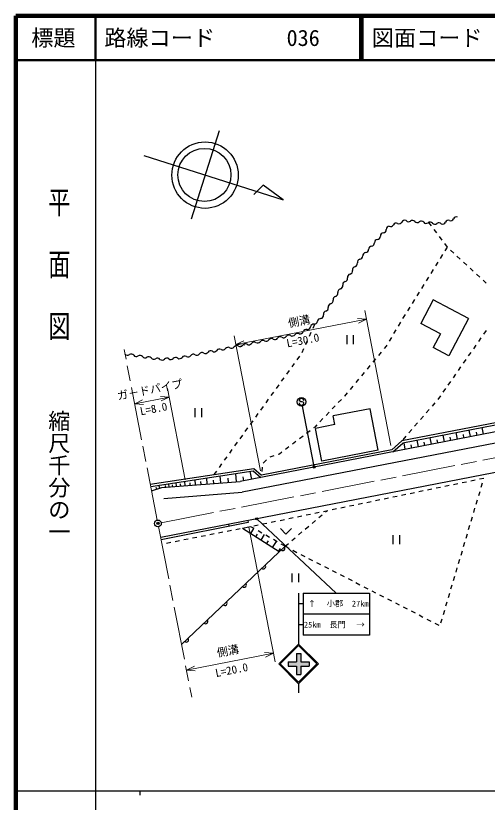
# Model space of a CAD drawing. Units: millimetres, scale not verified. Extents: x 40000 to 680000, y 20000 to 380000.
# Drawn here: x 40000 to 146443, y 202409 to 380000 of the extents above; entities that cross this region are included whole.
import ezdxf
from ezdxf.enums import TextEntityAlignment as Align

# ---------------------------------------------------------------- set-up
doc = ezdxf.new("R2010")
doc.units = ezdxf.units.MM
doc.header["$LTSCALE"] = 1000
doc.header["$PDMODE"] = 32
doc.header["$PDSIZE"] = 500
doc.linetypes.add('CHAIN', pattern=[18.5, 12, -1.5, 3.5, -1.5])
for name, color, linetype, lineweight in [('S-BGD', 7, 'Continuous', 25), ('S-BMK', 2, 'CHAIN', 13), ('S-BMK-SRVR', 3, 'Continuous', 25), ('S-STR-HTXT', 7, 'Continuous', 13), ('S-STR-STRC', 7, 'Continuous', 25), ('S-TTL', 2, 'Continuous', 140), ('S-TTL-BAND', 7, 'Continuous', 25), ('S-TTL-LINE', 7, 'Continuous', 50)]:
    doc.layers.add(name, color=color, linetype=linetype, lineweight=lineweight)
doc.layers.add('S-TTL-TXT', color=7, linetype='Continuous')
doc.styles.add('@ＭＳ ゴシック', font='')
doc.styles.add('ＭＳ ゴシック', font='')
doc.styles.get('@ＭＳ ゴシック').set_extended_font_data('@MS Gothic')
doc.styles.get('ＭＳ ゴシック').set_extended_font_data('MS Gothic')

msp = doc.modelspace()

# ---------------------------------------------------------------- hatches: boundary and pattern name
at = {"layer": 'S-STR-STRC'}
msp.add_hatch(color=256, dxfattribs=at).paths.add_polyline_path([(101497, 234143), (103357, 234143), (103358, 236003), (104358, 236003), (104357, 234143), (106217, 234143), (106217, 233143), (104357, 233143), (104357, 231283), (103357, 231283), (103357, 233143), (101497, 233143)])

# ---------------------------------------------------------------- linework, layer by layer
at = {"layer": 'S-BGD'}
for p, q in [((133199, 333347), (133802, 332549)), ((134405, 331752), (135009, 330954)), ((135612, 330156), (136215, 329359)), ((136818, 328561), (137421, 327763)), ((137421, 327763), (136891, 326916)), ((138132, 327064), (138869, 326387)), ((136360, 326068), (135830, 325220)), ((139605, 325710), (140341, 325034)), ((135299, 324373), (134769, 323525)), ((141077, 324357), (141813, 323680)), ((134239, 322677), (133708, 321829)), ((142549, 323003), (143286, 322326)), ((144022, 321650), (144758, 320973)), ((133178, 320982), (132647, 320134)), ((145494, 320296), (146230, 319619)), ((132117, 319286), (131586, 318439)), ((131056, 317591), (130525, 316743)), ((129995, 315895), (129465, 315048)), ((134235, 315818), (131451, 310503)), ((142207, 311642), (134235, 315818)), ((128934, 314200), (128404, 313352)), ((126832, 310797), (126322, 309937)), ((127873, 312505), (127343, 311657)), ((142207, 311642), (137799, 303227)), ((107132, 309439), (107546, 310350)), ((125812, 309077), (125301, 308217)), ((135880, 308183), (131451, 310503)), ((106306, 307618), (106719, 308528)), ((114706, 307875), (114706, 305875)), ((116206, 307875), (116206, 305875)), ((124791, 307357), (124281, 306497)), ((135880, 308183), (134256, 305083)), ((145022, 307273), (144449, 306453)), ((146166, 308907), (145595, 308092)), ((146170, 308910), (146166, 308907)), ((105480, 305797), (105893, 306707)), ((123770, 305637), (123615, 305376)), ((143876, 305634), (143302, 304815)), ((104653, 303975), (105067, 304886)), ((122529, 304073), (121888, 303305)), ((123615, 305376), (123169, 304841)), ((137799, 303227), (134256, 305083)), ((142729, 303995), (142156, 303176)), ((103538, 302322), (104124, 303132)), ((121247, 302538), (120607, 301770)), ((141583, 302356), (141009, 301537)), ((102366, 300701), (102952, 301511)), ((119966, 301002), (119325, 300234)), ((140436, 300718), (139863, 299898)), ((101194, 299080), (101780, 299891)), ((118685, 299466), (118044, 298698)), ((139290, 299079), (138716, 298260)), ((98851, 295838), (99437, 296649)), ((100023, 297459), (100608, 298270)), ((117404, 297931), (116763, 297163)), ((138143, 297440), (137570, 296621)), ((97679, 294218), (98265, 295028)), ((114841, 294859), (114236, 294134)), ((116122, 296395), (115482, 295627)), ((136997, 295801), (136423, 294982)), ((96508, 292597), (97093, 293407)), ((113505, 293372), (112813, 292651)), ((114236, 294134), (114197, 294094)), ((174672, 293228), (127160, 283986)), ((135850, 294163), (135277, 293343)), ((80456, 291397), (80456, 289397)), ((81956, 291397), (81956, 289397)), ((175053, 291265), (90636, 274843)), ((95336, 290976), (95922, 291786)), ((112120, 291929), (111428, 291208)), ((120030, 291258), (111686, 289635)), ((121844, 281933), (120030, 291258)), ((174767, 292737), (127387, 283520)), ((134637, 292576), (133981, 291821)), ((94164, 289355), (94750, 290166)), ((110736, 290486), (110043, 289765)), ((112068, 287671), (111686, 289635)), ((132011, 289559), (131355, 288804)), ((133324, 291067), (132668, 290313)), ((175531, 288811), (91113, 272389)), ((92992, 287734), (93578, 288545)), ((109351, 289043), (108659, 288321)), ((130698, 288050), (130042, 287296)), ((91821, 286114), (92407, 286924)), ((106443, 286312), (105648, 285705)), ((107518, 287132), (107238, 286919)), ((107966, 287600), (107518, 287132)), ((112068, 287671), (107651, 286812)), ((109083, 279450), (107651, 286812)), ((129385, 286541), (128728, 285787)), ((142657, 284963), (142371, 286434)), ((144128, 285249), (143985, 285984)), ((145599, 285535), (145313, 287006)), ((90649, 284493), (91235, 285303)), ((104853, 285098), (104058, 284492)), ((128072, 285033), (127415, 284279)), ((133828, 283245), (133541, 284717)), ((135299, 283531), (135156, 284267)), ((136771, 283818), (136485, 285289)), ((138243, 284104), (138100, 284840)), ((139714, 284390), (139428, 285862)), ((141186, 284676), (141043, 285412)), ((176772, 282430), (72723, 262190)), ((89477, 282872), (90063, 283682)), ((101674, 282671), (100879, 282064)), ((103264, 283885), (102469, 283278)), ((124896, 282017), (127160, 283986)), ((125123, 281552), (127387, 283520)), ((127939, 282100), (127652, 283572)), ((129411, 282386), (129268, 283122)), ((130883, 282672), (130597, 284144)), ((132356, 282959), (132212, 283695)), ((88306, 281251), (88891, 282061)), ((124896, 282017), (95448, 276289)), ((98287, 280650), (97330, 280362)), ((99508, 281018), (99245, 280938)), ((100084, 281458), (99508, 281018)), ((121844, 281933), (109083, 279450)), ((85962, 278009), (86548, 278820)), ((87134, 279630), (87720, 280441)), ((96587, 279720), (95892, 279001)), ((70383, 274214), (93747, 277740)), ((70479, 273723), (93596, 277212)), ((84790, 276389), (85376, 277199)), ((93267, 275355), (92925, 277111)), ((93596, 277212), (95307, 275752)), ((93747, 277740), (95448, 276289)), ((95623, 278085), (95527, 277090)), ((83222, 274256), (83114, 275630)), ((86292, 274499), (86166, 276091)), ((88005, 274635), (87932, 275557)), ((89849, 274781), (89703, 276624)), ((91511, 275013), (91340, 275891)), ((145677, 275532), (144698, 275329)), ((145663, 275487), (145677, 275532)), ((72532, 273310), (72321, 274001)), ((72978, 273445), (90636, 274843)), ((73845, 273514), (73814, 273895)), ((74607, 273574), (74547, 274337)), ((75428, 273639), (75393, 274081)), ((76311, 273709), (76241, 274593)), ((77262, 273784), (77221, 274296)), ((78285, 273865), (78204, 274889)), ((79387, 273953), (79340, 274545)), ((80572, 274046), (80479, 275232)), ((81849, 274147), (81794, 274834)), ((84701, 274373), (84638, 275169)), ((135885, 273502), (134906, 273299)), ((137843, 273908), (136864, 273705)), ((139802, 274314), (138823, 274111)), ((141760, 274720), (140781, 274517)), ((143718, 275126), (142739, 274923)), ((145093, 273570), (145378, 274528)), ((70670, 272742), (72978, 273445)), ((71841, 273099), (71735, 273444)), ((73455, 270991), (91113, 272389)), ((128052, 271878), (127072, 271675)), ((130010, 272284), (129031, 272081)), ((131968, 272690), (130989, 272487)), ((133927, 273096), (132948, 272893)), ((144523, 271653), (144808, 272611)), ((120218, 270254), (119239, 270051)), ((122177, 270660), (121197, 270457)), ((124135, 271066), (123156, 270863)), ((126093, 271472), (125114, 271269)), ((143953, 269736), (144238, 270694)), ((110426, 268224), (109447, 268021)), ((109947, 267960), (110204, 268177)), ((112385, 268630), (111406, 268427)), ((114343, 269036), (113364, 268833)), ((116302, 269442), (115322, 269239)), ((118260, 269848), (117281, 269645)), ((143383, 267819), (143668, 268777)), ((102593, 266600), (101614, 266397)), ((104551, 267006), (103572, 266803)), ((106510, 267412), (105531, 267209)), ((108468, 267818), (107489, 267615)), ((108420, 266669), (109183, 267314)), ((142814, 265902), (143098, 266860)), ((92449, 265597), (72818, 261699)), ((88048, 265171), (88134, 264740)), ((92369, 266011), (92449, 265597)), ((93082, 264627), (92641, 264536)), ((93845, 264189), (93082, 264627)), ((94760, 264975), (93780, 264772)), ((96718, 265381), (95739, 265178)), ((98676, 265787), (97697, 265584)), ((100635, 266194), (99656, 265990)), ((105366, 264085), (106130, 264731)), ((106893, 265377), (107657, 266023)), ((142244, 263985), (142529, 264943)), ((84793, 262985), (83812, 262791)), ((86755, 263373), (85774, 263179)), ((88717, 263761), (87736, 263567)), ((90679, 264148), (89698, 263955)), ((92641, 264536), (91225, 264256)), ((99471, 258963), (91225, 264256)), ((93042, 263090), (93774, 264230)), ((94183, 262358), (94549, 262928)), ((95580, 263195), (94713, 263692)), ((95380, 261589), (96187, 262847)), ((99731, 264213), (100981, 262963)), ((102231, 264213), (100981, 262963)), ((103839, 262793), (104603, 263439)), ((141674, 262067), (141959, 263026)), ((76944, 261434), (75963, 261241)), ((78907, 261822), (77926, 261628)), ((80869, 262210), (79888, 262016)), ((82831, 262598), (81850, 262404)), ((97315, 262200), (96448, 262697)), ((96638, 260782), (97041, 261411)), ((97958, 259935), (98848, 261321)), ((99050, 261205), (98183, 261702)), ((102312, 261502), (103076, 262148)), ((125157, 262691), (125157, 260691)), ((126657, 262691), (126657, 260691)), ((141104, 260150), (141389, 261109)), ((73020, 260659), (73020, 260659)), ((74982, 261047), (74001, 260853)), ((77419, 238049), (100785, 260210)), ((99344, 259045), (99789, 259738)), ((100785, 260210), (99918, 260707)), ((100785, 260210), (101549, 260856)), ((100785, 260210), (101675, 259754)), ((102565, 259297), (103455, 258841)), ((104345, 258384), (105234, 257928)), ((140534, 258233), (140819, 259192)), ((106124, 257472), (107014, 257015)), ((107904, 256559), (108793, 256102)), ((139964, 256316), (140249, 257275)), ((102314, 254073), (102314, 252073)), ((103814, 254073), (103814, 252073)), ((109683, 255646), (110573, 255190)), ((111463, 254733), (112353, 254277)), ((139394, 254399), (139679, 255358)), ((113242, 253821), (114132, 253364)), ((115022, 252908), (115912, 252451)), ((138824, 252482), (139109, 253441)), ((116802, 251995), (117691, 251539)), ((118581, 251082), (119471, 250626)), ((138254, 250565), (138539, 251524)), ((120361, 250169), (121250, 249713)), ((122140, 249257), (123030, 248800)), ((137684, 248648), (137969, 249607)), ((123920, 248344), (124810, 247888)), ((125699, 247431), (126589, 246975)), ((137114, 246731), (137399, 247689)), ((127479, 246518), (128369, 246062)), ((129258, 245606), (130148, 245149)), ((136544, 244814), (136829, 245772)), ((131038, 244693), (131928, 244236)), ((132818, 243780), (133707, 243324)), ((135974, 242897), (136259, 243855)), ((134597, 242867), (135487, 242411))]:
    msp.add_line(p, q, dxfattribs=at)
for centre, radius, start, end in [((138173, 334442), 725, 249.15241, 336.35804), ((139501, 333860), 725, 69.15241, 156.35804), ((124371, 331755), 725, 94.71093, 181.91657), ((124620, 333134), 725, 244.8389, 332.04454), ((125901, 332454), 725, 64.8389, 152.04454), ((126517, 333766), 725, 244.8389, 332.04454), ((127798, 333087), 725, 64.8389, 152.04454), ((128653, 334218), 725, 221.0012, 308.20684), ((129550, 333079), 725, 41.0012, 128.20684), ((130644, 334030), 725, 221.0012, 308.20684), ((131541, 332891), 725, 41.0012, 128.20684), ((132636, 333842), 725, 221.0012, 308.20684), ((133532, 332703), 725, 41.0012, 128.20684), ((134627, 333654), 725, 221.0012, 308.20684), ((135524, 332515), 725, 41.0012, 128.20684), ((136329, 333668), 725, 249.15241, 336.35804), ((137657, 333087), 725, 69.15241, 156.35804), ((123041, 330261), 725, 94.71093, 181.91657), ((122922, 331706), 725, 274.71093, 1.91657), ((120262, 328719), 725, 274.71093, 1.91657), ((121711, 328768), 725, 94.71093, 181.91657), ((121592, 330213), 725, 274.71093, 1.91657), ((118932, 327226), 725, 274.71093, 1.91657), ((120381, 327274), 725, 94.71093, 181.91657), ((117826, 324304), 725, 103.18398, 190.38961), ((117602, 325732), 725, 274.71093, 1.91657), ((119051, 325781), 725, 94.71093, 181.91657), ((116731, 322630), 725, 103.18398, 190.38961), ((116400, 324042), 725, 283.18398, 10.38961), ((115635, 320957), 725, 103.18398, 190.38961), ((115305, 322369), 725, 283.18398, 10.38961), ((114540, 319284), 725, 103.18398, 190.38961), ((114209, 320696), 725, 283.18398, 10.38961), ((113444, 317610), 725, 103.18398, 190.38961), ((113114, 319022), 725, 283.18398, 10.38961), ((112349, 315937), 725, 103.18398, 190.38961), ((112018, 317349), 725, 283.18398, 10.38961), ((111253, 314264), 725, 103.18398, 190.38961), ((110923, 315676), 725, 283.18398, 10.38961), ((110158, 312591), 725, 103.18398, 190.38961), ((109827, 314002), 725, 283.18398, 10.38961), ((107396, 311101), 725, 264.86973, 352.07537), ((108832, 310901), 725, 84.86973, 172.07537), ((108732, 312329), 725, 283.18398, 10.38961), ((105577, 308435), 725, 74.97208, 162.17772), ((105830, 309857), 725, 264.86973, 352.07537), ((107266, 309657), 725, 84.86973, 172.07537), ((99700, 306778), 725, 57.74813, 144.95377), ((100474, 308004), 725, 237.74813, 324.95377), ((101661, 307171), 725, 57.74813, 144.95377), ((102435, 308398), 725, 237.74813, 324.95377), ((103622, 307565), 725, 57.74813, 144.95377), ((104197, 308878), 725, 254.97208, 342.17772), ((89896, 304809), 725, 57.74813, 144.95377), ((90670, 306036), 725, 237.74813, 324.95377), ((91857, 305203), 725, 57.74813, 144.95377), ((92631, 306429), 725, 237.74813, 324.95377), ((93818, 305597), 725, 57.74813, 144.95377), ((94591, 306823), 725, 237.74813, 324.95377), ((95779, 305990), 725, 57.74813, 144.95377), ((96552, 307217), 725, 237.74813, 324.95377), ((97739, 306384), 725, 57.74813, 144.95377), ((98513, 307610), 725, 237.74813, 324.95377), ((82052, 303235), 725, 57.74813, 144.95377), ((82826, 304461), 725, 237.74813, 324.95377), ((84013, 303629), 725, 57.74813, 144.95377), ((84787, 304855), 725, 237.74813, 324.95377), ((85974, 304022), 725, 57.74813, 144.95377), ((86748, 305249), 725, 237.74813, 324.95377), ((87935, 304416), 725, 57.74813, 144.95377), ((88709, 305642), 725, 237.74813, 324.95377), ((65233, 304083), 725, 217.58637, 304.79201), ((66061, 302892), 725, 37.58637, 124.79201), ((67210, 303777), 725, 217.58637, 304.79201), ((68037, 302586), 725, 37.58637, 124.79201), ((69186, 303470), 725, 217.58637, 304.79201), ((70014, 302280), 725, 37.58637, 124.79201), ((71163, 303164), 725, 217.58637, 304.79201), ((71990, 301973), 725, 37.58637, 124.79201), ((73031, 302971), 725, 230.00622, 317.21186), ((74095, 301986), 725, 50.00622, 137.21186), ((75027, 303097), 725, 230.00622, 317.21186), ((76091, 302112), 725, 50.00622, 137.21186), ((76944, 303280), 725, 237.74813, 324.95377), ((78131, 302448), 725, 57.74813, 144.95377), ((78904, 303674), 725, 237.74813, 324.95377), ((80091, 302841), 725, 57.74813, 144.95377), ((80865, 304068), 725, 237.74813, 324.95377), ((100274, 259725), 500, 223.48249, 43.48249), ((95921, 255597), 500, 223.48249, 43.48249), ((91567, 251468), 500, 223.48249, 43.48249), ((87214, 247339), 500, 223.48249, 43.48249), ((82860, 243210), 500, 223.48249, 43.48249), ((78507, 239081), 500, 223.48249, 43.48249)]:
    msp.add_arc(centre, radius, start, end, dxfattribs=at)
at = {"layer": 'S-BMK'}
for p, q in [((71959, 266116), (64464, 304644)), ((72838, 265523), (169526, 284332)), ((72245, 264644), (79740, 226116))]:
    msp.add_line(p, q, dxfattribs=at)
at = {"layer": 'S-BMK-SRVR'}
for p, q in [((85930, 354042), (79571, 334048)), ((68945, 348435), (100393, 338435)), ((95825, 341781), (93732, 339635)), ((100393, 338435), (95825, 341781))]:
    msp.add_line(p, q, dxfattribs=at)
for centre, radius in [((82738, 344005), 7493), ((82590, 344061), 5995), ((72102, 265380), 750)]:
    msp.add_circle(centre, radius, dxfattribs=at)
msp.add_point((72102, 265380), dxfattribs=at)
msp.add_point((72102, 265380), dxfattribs=at)
msp.add_point((72102, 265380), dxfattribs=at)
at = {"layer": 'S-STR-HTXT'}
for p, q in [((124705, 282999), (118786, 313428)), ((89720, 305736), (119168, 311465)), ((119168, 311465), (117173, 311604)), ((117370, 310588), (119168, 311465)), ((95258, 277270), (89338, 307700)), ((91517, 306613), (89720, 305736)), ((89720, 305736), (91715, 305597)), ((78284, 275242), (74274, 295855)), ((66851, 292374), (74656, 293892)), ((68648, 293251), (66851, 292374)), ((74656, 293892), (72661, 294031)), ((72858, 293015), (74656, 293892)), ((66851, 292374), (68846, 292234)), ((92641, 264536), (98560, 234107)), ((98179, 236070), (96183, 236209)), ((78547, 232251), (98179, 236070)), ((96381, 235193), (98179, 236070)), ((80344, 233128), (78547, 232251)), ((78547, 232251), (80542, 232111))]:
    msp.add_line(p, q, dxfattribs=at)
at = {"layer": 'S-STR-STRC'}
for p, q in [((104118, 292964), (104019, 293082)), ((104363, 292825), (104118, 292964)), ((104664, 292823), (104363, 292825)), ((104909, 292711), (104664, 292823)), ((107349, 278247), (104705, 291842)), ((105015, 292575), (104909, 292711)), ((94504, 266303), (112357, 249643)), ((103857, 249643), (103857, 238143)), ((104857, 249643), (119857, 249643)), ((104857, 249643), (104857, 240143)), ((119857, 249643), (119857, 240143)), ((103857, 247268), (104857, 247268)), ((119857, 244893), (104857, 244893)), ((103857, 242518), (104857, 242518)), ((119857, 240143), (104857, 240143)), ((99356, 233643), (103856, 238143)), ((108357, 233643), (103857, 238143)), ((99710, 233643), (103856, 237789)), ((108003, 233643), (103858, 237788)), ((103358, 236003), (103357, 234143)), ((103358, 236003), (104358, 236003)), ((104358, 236003), (104357, 234143)), ((99357, 233643), (103856, 229143)), ((99710, 233643), (103856, 229496)), ((101497, 234143), (101497, 233143)), ((101497, 234143), (103357, 234143)), ((101497, 233143), (103357, 233143)), ((103357, 233143), (103357, 231283)), ((103856, 229496), (108003, 233643)), ((103857, 229143), (108357, 233643)), ((104357, 234143), (106217, 234143)), ((104357, 233143), (106217, 233143)), ((104357, 233143), (104357, 231283)), ((106217, 234143), (106217, 233143)), ((103357, 231283), (104357, 231283)), ((103857, 229143), (103857, 227143))]:
    msp.add_line(p, q, dxfattribs=at)
for centre, radius in [((104514, 292824), 1000), ((107378, 278100), 150), ((107378, 278100), 120), ((107378, 278100), 90), ((107378, 278100), 60), ((107378, 278100), 30), ((94394, 266405), 150), ((94394, 266405), 120), ((94394, 266405), 90), ((94394, 266405), 60), ((94394, 266405), 30)]:
    msp.add_circle(centre, radius, dxfattribs=at)
for centre, start, end in [((104519, 293078), 359.55488, 179.55488), ((104515, 292578), 179.55488, 359.55488)]:
    msp.add_arc(centre, 500, start, end, dxfattribs=at)
for p in [(107378, 278100), (94394, 266405)]:
    msp.add_point(p, dxfattribs=at)
at = {"layer": 'S-TTL'}
for p, q in [((40000, 380000), (40000, 20000)), ((680000, 380000), (40000, 380000))]:
    msp.add_line(p, q, dxfattribs=at)
at = {"layer": 'S-TTL-BAND'}
for p, q in [((58000, 370000), (58000, 20000)), ((40000, 205000), (579000, 205000)), ((68000, 205000), (68000, 204000))]:
    msp.add_line(p, q, dxfattribs=at)
at = {"layer": 'S-TTL-LINE'}
for p, q in [((58000, 380000), (58000, 370000)), ((117750, 380000), (117750, 370000)), ((118250, 380000), (118250, 370000)), ((40000, 370000), (680000, 370000))]:
    msp.add_line(p, q, dxfattribs=at)

# ---------------------------------------------------------------- texts
at = {"layer": 'S-STR-HTXT', "style": 'ＭＳ ゴシック'}
for s, p in [('側溝', (104253, 309582)), ('ガ－ドパイプ', (70562, 294114)), ('側溝', (88172, 235142))]:
    msp.add_text(s, height=1833, rotation=11.008, dxfattribs=at).set_placement(p, align=Align.BOTTOM_CENTER)
at = {"layer": 'S-STR-HTXT', "style": '@ＭＳ ゴシック'}
for s, p in [('L=30.0', (104635, 307619)), ('L=8.0', (70944, 292151)), ('L=20.0', (88553, 233179))]:
    msp.add_text(s, height=1833, rotation=11.008, dxfattribs=at).set_placement(p, align=Align.TOP_CENTER)
at = {"layer": 'S-STR-STRC', "style": 'ＭＳ ゴシック'}
for s, p in [('↑', (106857, 247268)), ('小郡', (112057, 247268)), ('長門', (112657, 242518)), ('→', (117857, 242518))]:
    msp.add_text(s, height=1320, dxfattribs=at).set_placement(p, align=Align.MIDDLE_CENTER)
msp.add_text('27km', height=1320, dxfattribs=at).set_placement((119657, 247268), align=Align.MIDDLE_RIGHT)
msp.add_text('25km', height=1320, dxfattribs=at).set_placement((105057, 242518), align=Align.MIDDLE_LEFT)
at = {"layer": 'S-TTL-BAND', "style": '@ＭＳ ゴシック', "width": 1.4}
msp.add_text('平  面  図', height=3666, rotation=270, dxfattribs=at).set_placement((49777, 306475), align=Align.MIDDLE_RIGHT)
at = {"layer": 'S-TTL-BAND', "style": '@ＭＳ ゴシック'}
msp.add_text('縮尺千分の一', height=3666, rotation=270, dxfattribs=at).set_placement((49777, 261030), align=Align.MIDDLE_RIGHT)
at = {"layer": 'S-TTL-TXT', "style": 'ＭＳ ゴシック'}
msp.add_text('標題', height=3666, dxfattribs=at).set_placement((48500, 375000), align=Align.MIDDLE_CENTER)
for s, p in [('路線コード', (60000, 375000)), ('036', (101142, 375000)), ('図面コード', (120380, 375000))]:
    msp.add_text(s, height=3666, dxfattribs=at).set_placement(p, align=Align.MIDDLE_LEFT)

doc.saveas('drawing.dxf')
